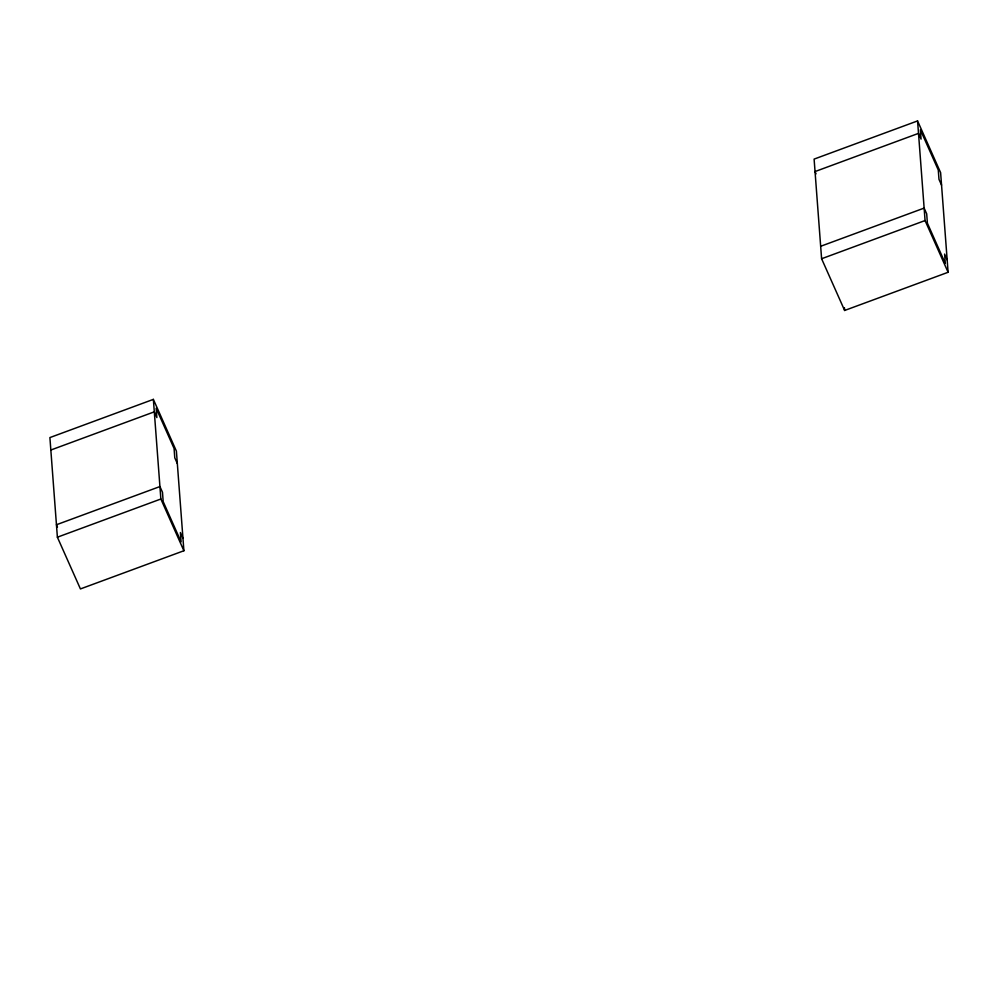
<?xml version="1.0" encoding="UTF-8"?>
<svg xmlns="http://www.w3.org/2000/svg" width="998" height="998" viewBox="0 0 998 998"><rect width="100%" height="100%" fill="white"/><g stroke="black" fill="none" stroke-linecap="round" stroke-linejoin="round"><path stroke-width="1.5" d="M153.368 399.375L49.9 437.573L57.385 537.198L80.426 588.932L183.894 550.746L176.397 451.108L153.368 399.375L160.865 499.012L183.894 550.746M917.574 120.92L814.106 159.106L821.604 258.744L844.632 310.465L948.1 272.279L940.615 172.642L917.574 120.92L925.071 220.546L948.1 272.279M50.836 450.023L154.303 411.837L156.873 417.576L156.162 408.232L174.076 448.464L174.775 457.808L177.332 463.559M820.668 246.281L924.136 208.095L926.693 213.846L927.392 223.19L945.306 263.422L944.607 254.078L947.164 259.829M57.385 537.198L160.865 499.012M821.604 258.744L925.071 220.546M941.551 185.092L938.981 179.353L938.282 170.009L920.368 129.777L921.079 139.121L918.509 133.37L815.042 171.556L816.065 173.864M182.958 538.284L180.401 532.533L181.1 541.877L163.185 501.645L162.487 492.301L159.929 486.562L56.449 524.748L57.472 527.044M844.42 307.696L844.632 310.465"/></g></svg>
